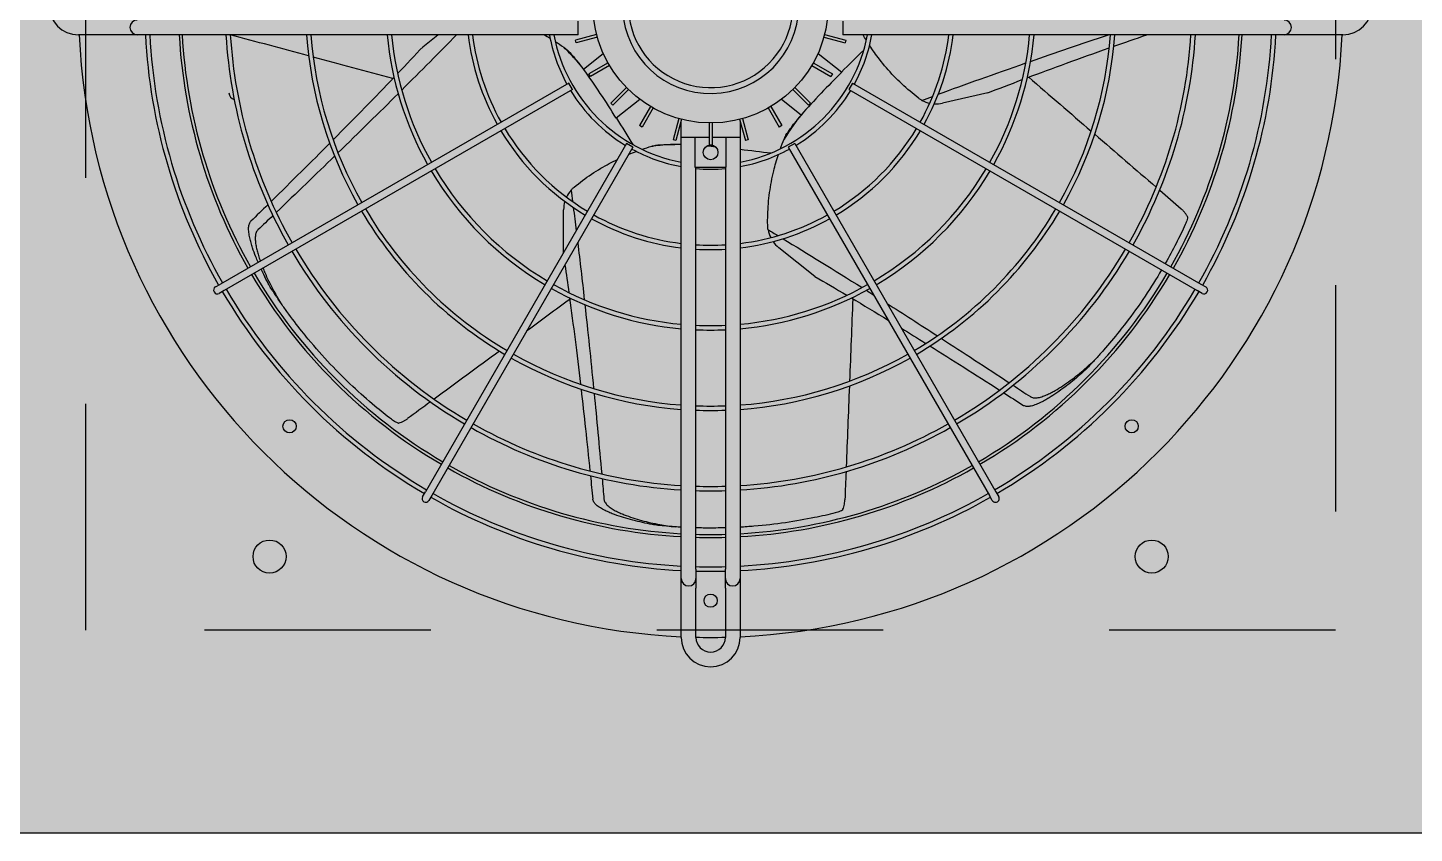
# Model space of a CAD drawing. Header units: metres. Extents: x -11 to 85, y -301 to 135.
# Drawn here: x 64.883 to 65.496, y -28.889 to -28.532 of the extents above; entities that cross this region are included whole.
import ezdxf

# ---------------------------------------------------------------- set-up
doc = ezdxf.new("R2010")
doc.units = ezdxf.units.M
doc.header["$LTSCALE"] = 0.036
doc.linetypes.add('HIDDEN', pattern=[0.375, 0.25, -0.125])
for name, color, linetype in [('elec psiktis', 170, 'Continuous'), ('elec psiktis exartimata', 170, 'Continuous'), ('fan klimatismos hatch', 21, 'Continuous')]:
    doc.layers.add(name, color=color, linetype=linetype)

# ---------------------------------------------------------------- blocks, each defined once
blk = doc.blocks.new('elec psiktis')
at = {"layer": 'fan klimatismos hatch'}
blk.add_hatch(color=256, dxfattribs=at).paths.add_polyline_path([(-0.00644, 2.2384), (-1.18294, 2.2384), (-1.18294, -0.0146), (-0.00644, -0.0146)])
at = {"layer": 'elec psiktis'}
blk.add_line((-4.78444, 2.2384), (-0.00644, 2.2384), dxfattribs=at)
at = {"layer": 'elec psiktis exartimata'}
for p, q in [((-0.61469, 2.07165), (-0.61469, 2.10515)), ((-0.60469, 2.07165), (-0.60469, 2.10515)), ((-0.58469, 2.10515), (-0.58469, 2.07165)), ((-0.57469, 2.10515), (-0.57469, 2.07165)), ((-0.61469, 2.06515), (-0.61469, 2.07165)), ((-0.60469, 2.07165), (-0.60469, 2.06515)), ((-0.58469, 2.06515), (-0.58469, 2.07165)), ((-0.57469, 2.07165), (-0.57469, 2.06515)), ((-0.61469, 2.05865), (-0.61469, 2.06515)), ((-0.61469, 1.76515), (-0.61469, 2.05865)), ((-0.60469, 2.06515), (-0.60469, 2.05865)), ((-0.60469, 1.78515), (-0.60469, 2.05865)), ((-0.58469, 2.05865), (-0.58469, 2.06515)), ((-0.58469, 2.05865), (-0.58469, 1.78515)), ((-0.57469, 2.06515), (-0.57469, 2.05865)), ((-0.57469, 2.05865), (-0.57469, 1.76515)), ((-0.7886, 2.00602), (-0.7906, 2.00949)), ((-0.78627, 2.01199), (-0.78427, 2.00852)), ((-0.4051, 2.00852), (-0.4031, 2.01199)), ((-0.39877, 2.00949), (-0.40077, 2.00602)), ((-0.65185, 1.76917), (-0.7886, 2.00602)), ((-0.64752, 1.77167), (-0.78427, 2.00852)), ((-0.54185, 1.77167), (-0.4051, 2.00852)), ((-0.53752, 1.76917), (-0.40077, 2.00602)), ((-0.92902, 1.87107), (-0.92556, 1.86907)), ((-0.6887, 1.73232), (-0.92556, 1.86907)), ((-0.50067, 1.73232), (-0.26381, 1.86907)), ((-0.26381, 1.86907), (-0.26035, 1.87107)), ((-0.92806, 1.86474), (-0.93152, 1.86674)), ((-0.6912, 1.72799), (-0.92806, 1.86474)), ((-0.66562, 1.85963), (-0.64101, 1.84)), ((-0.49817, 1.72799), (-0.26131, 1.86474)), ((-0.25785, 1.86674), (-0.26131, 1.86474)), ((-0.49469, 1.84336), (-0.49469, 1.81416)), ((-0.58402, 1.78515), (-0.60535, 1.78515)), ((-0.60535, 1.78515), (-0.60535, 1.76515)), ((-0.58402, 1.76515), (-0.58402, 1.78515)), ((-0.65185, 1.76917), (-0.64752, 1.77167)), ((-0.62024, 1.76666), (-0.61831, 1.76718)), ((-0.61635, 1.75216), (-0.62024, 1.76666)), ((-0.61442, 1.75268), (-0.61831, 1.76718)), ((-0.61469, 1.76515), (-0.60535, 1.76515)), ((-0.61469, 1.75366), (-0.61469, 1.76515)), ((-0.60535, 1.76515), (-0.59569, 1.76515)), ((-0.59569, 1.77015), (-0.59369, 1.77015)), ((-0.59569, 1.75515), (-0.59569, 1.77015)), ((-0.59369, 1.75515), (-0.59369, 1.77015)), ((-0.59369, 1.76515), (-0.58402, 1.76515)), ((-0.58402, 1.76515), (-0.57469, 1.76515)), ((-0.57495, 1.75268), (-0.57106, 1.76718)), ((-0.57469, 1.76515), (-0.57469, 1.75366)), ((-0.57436, 1.7697), (-0.57024, 1.7697)), ((-0.57302, 1.75216), (-0.56913, 1.76666)), ((-0.57106, 1.76718), (-0.56913, 1.76666)), ((-0.54185, 1.77167), (-0.53752, 1.76917)), ((-0.64305, 1.75693), (-0.64132, 1.75793)), ((-0.63555, 1.74393), (-0.64305, 1.75693)), ((-0.63382, 1.74493), (-0.64132, 1.75793)), ((-0.55555, 1.74493), (-0.54805, 1.75793)), ((-0.55382, 1.74393), (-0.54632, 1.75693)), ((-0.54805, 1.75793), (-0.54632, 1.75693)), ((-0.65618, 1.74978), (-0.64278, 1.73909)), ((-0.65593, 1.74999), (-0.65337, 1.75322)), ((-0.54659, 1.73909), (-0.53044, 1.75197)), ((-0.78314, 1.73471), (-0.75246, 1.74172)), ((-0.66257, 1.74162), (-0.66115, 1.74304)), ((-0.65196, 1.73101), (-0.66257, 1.74162)), ((-0.65054, 1.73242), (-0.66115, 1.74304)), ((-0.53883, 1.73242), (-0.52822, 1.74304)), ((-0.53741, 1.73101), (-0.5268, 1.74162)), ((-0.52822, 1.74304), (-0.5268, 1.74162)), ((-0.6912, 1.72799), (-0.6887, 1.73232)), ((-0.50067, 1.73232), (-0.49817, 1.72799)), ((-0.66772, 1.70781), (-0.68387, 1.72069)), ((-0.67746, 1.72179), (-0.67646, 1.72352)), ((-0.66446, 1.71428), (-0.67746, 1.72179)), ((-0.66346, 1.71602), (-0.67646, 1.72352)), ((-0.52591, 1.71602), (-0.51291, 1.72352)), ((-0.52491, 1.71428), (-0.51191, 1.72179)), ((-0.50825, 1.7185), (-0.52165, 1.70781)), ((-0.51291, 1.72352), (-0.51191, 1.72179)), ((-0.50809, 1.71821), (-0.50552, 1.71499)), ((-0.68671, 1.69878), (-0.68619, 1.70071)), ((-0.67221, 1.69489), (-0.68671, 1.69878)), ((-0.67169, 1.69682), (-0.68619, 1.70071)), ((-0.51768, 1.69682), (-0.50318, 1.70071)), ((-0.51716, 1.69489), (-0.50266, 1.69878)), ((-0.50318, 1.70071), (-0.50266, 1.69878)), ((-0.39905, 1.70326), (-0.40922, 1.69515)), ((-1.02469, 1.69515), (-0.99119, 1.69515)), ((-0.99119, 1.69515), (-0.98469, 1.69515)), ((-0.98469, 1.69515), (-0.97819, 1.69515)), ((-0.97819, 1.69515), (-0.68469, 1.69515)), ((-0.68469, 1.68582), (-0.68469, 1.69515)), ((-0.50469, 1.69515), (-0.50469, 1.68582)), ((-0.50469, 1.69515), (-0.21119, 1.69515)), ((-0.21119, 1.69515), (-0.20469, 1.69515)), ((-0.20469, 1.69515), (-0.19819, 1.69515)), ((-0.19819, 1.69515), (-0.16469, 1.69515))]:
    blk.add_line(p, q, dxfattribs=at)
at = {"layer": 'elec psiktis exartimata', "linetype": 'HIDDEN'}
for p, q in [((-1.01969, 1.25015), (-1.01969, 2.10015)), ((-1.01969, 2.10015), (-0.16969, 2.10015)), ((-0.16969, 2.10015), (-0.16969, 1.25015))]:
    blk.add_line(p, q, dxfattribs=at)
at = {"layer": 'elec psiktis exartimata'}
for centre, radius in [((-0.59469, 2.08015), 0.0045), ((-0.89469, 2.05015), 0.01125), ((-0.29469, 2.05015), 0.01125), ((-0.88106, 1.96153), 0.0045), ((-0.30831, 1.96153), 0.0045), ((-0.59469, 1.77515), 0.005), ((-0.59469, 1.67515), 0.08)]:
    blk.add_circle(centre, radius, dxfattribs=at)
for centre, radius, start, end in [((-0.59469, 2.10515), 0.02, 0, 180), ((-0.59469, 2.10515), 0.01, 0, 180), ((-0.59469, 1.67515), 0.43, 92.66588, 177.33412), ((-0.59469, 1.67515), 0.43, 88.66742, 91.33258), ((-0.59469, 1.67515), 0.43, 2.66588, 87.33412), ((-0.60969, 2.06515), 0.005, 0, 180), ((-0.57969, 2.06515), 0.005, 0, 180), ((-0.59469, 1.67515), 0.385, 92.97774, 119.62795), ((-0.59469, 1.67515), 0.382, 93.00115, 119.62502), ((-0.59469, 1.67515), 0.385, 88.51163, 91.48837), ((-0.59469, 1.67515), 0.382, 88.49994, 91.50006), ((-0.59469, 1.67515), 0.385, 60.37205, 87.02226), ((-0.59469, 1.67515), 0.382, 60.37498, 86.99885), ((-0.59469, 1.67515), 0.362, 88.41704, 91.58296), ((-0.59469, 1.67515), 0.362, 93.16713, 119.60431), ((-0.59469, 1.67515), 0.36, 93.18474, 119.60211), ((-0.59469, 1.67515), 0.36, 88.40825, 91.59175), ((-0.59469, 1.67515), 0.362, 60.39569, 86.83287), ((-0.59469, 1.67515), 0.36, 60.39789, 86.81526), ((-0.78844, 2.01074), 0.0025, 30, 210), ((-0.40094, 2.01074), 0.0025, 330, 150), ((-0.59469, 1.67515), 0.385, 120.37205, 149.62795), ((-0.59469, 1.67515), 0.382, 120.37498, 149.62502), ((-0.59469, 1.67515), 0.3303, 93.47144, 119.56633), ((-0.59469, 1.67515), 0.3273, 93.5033, 119.56236), ((-0.59469, 1.67515), 0.3303, 88.26508, 91.73492), ((-0.59469, 1.67515), 0.3273, 88.24917, 91.75083), ((-0.59469, 1.67515), 0.3303, 60.43367, 86.52856), ((-0.59469, 1.67515), 0.3273, 60.43764, 86.4967), ((-0.59469, 1.67515), 0.382, 30.37498, 59.62502), ((-0.59469, 1.67515), 0.385, 30.37205, 59.62795), ((-0.59469, 1.67515), 0.362, 120.39569, 149.60431), ((-0.59469, 1.67515), 0.36, 120.39789, 149.60211), ((-0.59469, 1.67515), 0.36, 30.39789, 59.60211), ((-0.59469, 1.67515), 0.362, 30.39569, 59.60431), ((-0.59469, 1.67515), 0.3303, 120.43367, 149.56633), ((-0.59469, 1.67515), 0.3273, 120.43764, 149.56236), ((-0.59469, 1.67515), 0.3273, 30.43764, 59.56236), ((-0.59469, 1.67515), 0.3303, 30.43367, 59.56633), ((-0.59469, 1.67515), 0.2756, 94.16155, 119.48026), ((-0.59469, 1.67515), 0.2726, 94.20743, 119.47454), ((-0.59469, 1.67515), 0.2756, 87.9206, 92.0794), ((-0.59469, 1.67515), 0.2726, 87.8977, 92.1023), ((-0.59469, 1.67515), 0.2756, 60.51974, 85.83845), ((-0.59469, 1.67515), 0.2726, 60.52546, 85.79257), ((-0.59469, 1.67515), 0.2756, 120.51974, 149.48026), ((-0.59469, 1.67515), 0.2726, 120.52546, 149.47454), ((-0.59469, 1.67515), 0.2726, 30.52546, 59.47454), ((-0.59469, 1.67515), 0.2756, 30.51974, 59.48026), ((-0.59469, 1.67515), 0.2209, 87.40537, 92.59463), ((-0.59469, 1.67515), 0.2209, 95.1946, 119.35155), ((-0.59469, 1.67515), 0.2179, 95.26632, 119.34262), ((-0.59469, 1.67515), 0.2179, 87.36962, 92.63038), ((-0.59469, 1.67515), 0.2209, 60.64845, 84.8054), ((-0.59469, 1.67515), 0.2179, 60.65738, 84.73368), ((-0.93027, 1.8689), 0.0025, 60, 240), ((-0.2591, 1.8689), 0.0025, 300, 120), ((-0.59469, 1.67515), 0.385, 150.37205, 177.02226), ((-0.59469, 1.67515), 0.382, 150.37498, 176.99885), ((-0.59469, 1.67515), 0.2209, 120.64845, 149.35155), ((-0.59469, 1.67515), 0.2179, 120.65738, 149.34262), ((-0.59469, 1.67515), 0.2179, 30.65738, 59.34262), ((-0.59469, 1.67515), 0.2209, 30.64845, 59.35155), ((-0.59469, 1.67515), 0.382, 3.00115, 29.62502), ((-0.59469, 1.67515), 0.385, 2.97774, 29.62795), ((-0.59469, 1.67515), 0.362, 150.39569, 176.83287), ((-0.59469, 1.67515), 0.36, 150.39789, 176.81526), ((-0.59469, 1.67515), 0.36, 3.18474, 29.60211), ((-0.59469, 1.67515), 0.362, 3.16713, 29.60431), ((-0.59469, 1.67515), 0.1662, 96.91155, 119.13812), ((-0.65348, 1.82437), 0.02, 35.03251, 51.42857), ((-0.59469, 1.67515), 0.1662, 86.55052, 93.44948), ((-0.59469, 1.67515), 0.1662, 60.86188, 83.08845), ((-0.59469, 1.67515), 0.3303, 150.43367, 176.52856), ((-0.59469, 1.67515), 0.3273, 150.43764, 176.4967), ((-0.59469, 1.67515), 0.1632, 97.03924, 119.12227), ((-0.65348, 1.82437), 0.02, 9.86824, 26.08631), ((-0.59469, 1.67515), 0.1632, 86.48703, 93.51297), ((-0.59469, 1.67515), 0.1632, 60.87773, 82.96076), ((-0.59469, 1.67515), 0.3273, 3.5033, 29.56236), ((-0.59469, 1.67515), 0.3303, 3.47144, 29.56633), ((-0.59469, 1.67515), 0.2756, 150.51974, 175.83845), ((-0.59469, 1.67515), 0.1662, 120.86188, 149.13812), ((-0.59469, 1.67515), 0.1632, 120.87773, 149.12227), ((-0.59469, 1.67515), 0.1632, 30.87773, 59.12227), ((-0.59469, 1.67515), 0.1662, 30.86188, 59.13812), ((-0.51469, 1.81416), 0.02, 343.60394, 360), ((-0.59469, 1.67515), 0.2756, 4.16155, 29.48026), ((-0.59469, 1.67515), 0.2726, 150.52546, 175.79257), ((-0.51469, 1.81416), 0.02, 318.43967, 334.65773), ((-0.59469, 1.67515), 0.2726, 4.20743, 29.47454), ((-0.59469, 1.67515), 0.2209, 150.64845, 174.8054), ((-0.59469, 1.67515), 0.1115, 100.33319, 118.71523), ((-0.59469, 1.67515), 0.1115, 84.85445, 95.14555), ((-0.59469, 1.67515), 0.1115, 61.28477, 79.66681), ((-0.59469, 1.67515), 0.2209, 5.1946, 29.35155), ((-0.59469, 1.67515), 0.2179, 150.65738, 174.73368), ((-0.59469, 1.67515), 0.1085, 100.62218, 169.37782), ((-0.59469, 1.67515), 0.1085, 10.62218, 79.37782), ((-0.59469, 1.67515), 0.2179, 5.26632, 29.34262), ((-0.59469, 1.67515), 0.1115, 121.28477, 148.71523), ((-0.54692, 2.31578), 0.54672, 264.63392, 265.26768), ((-0.59469, 1.67515), 0.1115, 31.28477, 58.71523), ((-0.59469, 1.67515), 0.1662, 150.86188, 173.08845), ((-0.59469, 1.67515), 0.1632, 150.87773, 172.96076), ((-0.59469, 1.67515), 0.1632, 7.03924, 29.12227), ((-0.59469, 1.67515), 0.1662, 6.91155, 29.13812), ((-1.06576, 2.11192), 0.54672, 314.30843, 318.51743), ((-0.06404, 2.03723), 0.54672, 211.45128, 215.66029), ((-0.74801, 1.72222), 0.02, 86.46108, 102.85714), ((-0.74801, 1.72222), 0.02, 61.29681, 77.51488), ((-0.27169, 1.73465), 0.0046, 0, 76.87914), ((-0.59469, 1.67515), 0.1115, 151.28477, 169.66681), ((-0.59469, 1.67515), 0.06, 3.18969, 266.81031), ((-0.59469, 1.67515), 0.056, 359.41531, 270.58469), ((-0.59469, 1.67515), 0.1115, 10.33319, 28.71523), ((-1.02469, 1.67515), 0.02, 90, 270), ((-0.98469, 1.69015), 0.005, 90, 270), ((-0.20469, 1.69015), 0.005, 270, 90), ((-0.16469, 1.67515), 0.02, 270, 90)]:
    blk.add_arc(centre, radius, start, end, dxfattribs=at)
at = {"layer": 'elec psiktis exartimata', "extrusion": (0, 0, -1)}
for centre, major_axis, ratio, start_param, end_param in [((-0.45451, -3.56119), (0, 7.9569), 0.040757, -0.79826, -0.794884), ((-0.45451, 18.8438), (0, 17.211), 0.018843, 3.347706, 3.351652), ((-0.45451, 18.8438), (0, 17.13139), 0.018843, 3.323531, 3.328609), ((-0.45451, 18.8438), (0, 17.211), 0.018843, 3.330536, 3.346812), ((-0.45451, 18.8438), (0, 17.13139), 0.018843, 3.303429, 3.322502), ((-0.45451, -3.56119), (0, 7.9569), 0.040757, -0.808434, -0.798814), ((-4.60122, -1.69925), (6.22096, 4.96105), 0.040757, -0.79826, -0.794884), ((-13.93028, 12.48923), (-13.39386, 10.68125), 0.018843, 3.323531, 3.328609), ((-4.60122, -1.69925), (6.22096, 4.96105), 0.040757, -0.808434, -0.798814), ((-13.93028, 12.48923), (-13.4561, 10.73088), 0.018843, 3.347706, 3.351652), ((-13.93028, 12.48923), (-13.39386, 10.68125), 0.018843, 3.303429, 3.322502), ((-0.45451, 18.8438), (0, 17.211), 0.018843, 3.310873, 3.329534), ((-13.93028, 12.48923), (-13.4561, 10.73088), 0.018843, 3.330536, 3.346812), ((-0.45451, -3.56119), (0, 7.9569), 0.040757, -0.818699, -0.808998), ((-0.45451, 18.8438), (0, 17.13139), 0.018843, 3.279106, 3.30223), ((-13.93028, 12.48923), (-13.39386, 10.68125), 0.018843, 3.294965, 3.30223), ((-13.93028, 12.48923), (-13.4561, 10.73088), 0.018843, 3.316492, 3.329534), ((-4.60122, -1.69925), (6.22096, 4.96105), 0.040757, -0.818699, -0.812439), ((-13.93028, 12.48923), (-13.39386, 10.68125), 0.018843, 3.279106, 3.290935), ((-13.93028, 12.48923), (-13.4561, 10.73088), 0.018843, 3.310873, 3.31287), ((-13.93028, 12.48923), (-13.39386, 10.68125), 0.018843, 3.266381, 3.277575), ((-0.45451, 18.8438), (0, 17.211), 0.018843, 3.295685, 3.30969), ((-0.45451, 18.8438), (0, 17.13139), 0.018843, 3.269232, 3.277575), ((-13.93028, 12.48923), (-13.4561, 10.73088), 0.018843, 3.286266, 3.30969), ((-13.93028, 12.48923), (-13.4561, 10.73088), 0.018843, 3.281463, 3.284642), ((-0.45451, 18.8438), (0, 17.211), 0.018843, 3.286266, 3.29253), ((12.91571, 12.27004), (13.4561, 10.73088), 0.018843, 3.347706, 3.351652), ((12.91571, 12.27004), (13.39386, 10.68125), 0.018843, 3.323531, 3.328609), ((3.58665, -1.48006), (-6.22096, 4.96105), 0.040757, -0.79826, -0.794884), ((12.91571, 12.27004), (13.4561, 10.73088), 0.018843, 3.330536, 3.346812), ((-0.45451, 18.8438), (0, 17.211), 0.018843, 3.281463, 3.284642), ((12.91571, 12.27004), (13.39386, 10.68125), 0.018843, 3.303429, 3.322502), ((3.58665, -1.48006), (-6.22096, 4.96105), 0.040757, -0.808434, -0.798814), ((-0.45451, 1.82735), (0.3243, 0), 0.192511, 2.087387, 2.163873), ((12.91571, 12.27004), (13.4561, 10.73088), 0.018843, 3.310873, 3.329534), ((-0.3883, 1.66045), (-0.2022, 0.25355), 0.192511, -1.054205, -0.97772), ((12.91571, 12.27004), (13.39386, 10.68125), 0.018843, 3.279106, 3.30223), ((3.58665, -1.48006), (-6.22096, 4.96105), 0.040757, -0.818699, -0.808998), ((-17.36407, -2.00857), (16.77948, 3.82981), 0.018843, 0.144674, 0.168097), ((-17.36407, -2.00857), (16.77948, 3.82981), 0.018843, 0.13987, 0.143049), ((-17.36407, -2.00857), (16.70187, 3.81209), 0.018843, 0.124789, 0.135982), ((12.91571, 12.27004), (13.4561, 10.73088), 0.018843, 3.2903, 3.30969), ((-17.36407, -2.00857), (16.70187, 3.81209), 0.018843, 0.137514, 0.160637), ((-0.62628, 1.87964), (0.2022, 0.25355), 0.192511, 2.087387, 2.163873), ((12.91571, 12.27004), (13.39386, 10.68125), 0.018843, 3.266381, 3.277575), ((-5.73093, 2.70369), (-7.75741, 1.77058), 0.040757, 2.322894, 2.332595), ((-17.36407, -2.00857), (16.77948, 3.82981), 0.018843, 0.169281, 0.187526), ((-5.73093, 2.70369), (-7.75741, 1.77058), 0.040757, 2.333158, 2.342778), ((-17.36407, -2.00857), (16.70187, 3.81209), 0.018843, 0.161837, 0.170185)]:
    blk.add_ellipse(centre, major_axis=major_axis, ratio=ratio, start_param=start_param, end_param=end_param, dxfattribs=at)
at = {"layer": 'elec psiktis exartimata'}
for points, knots in [([(-0.67945, 2.0205), (-0.67496, 2.0216), (-0.67028, 2.02266), (-0.6591, 2.02493), (-0.65247, 2.0261), (-0.63869, 2.02809), (-0.63154, 2.02892), (-0.62105, 2.02979), (-0.61788, 2.03001), (-0.61469, 2.03019)], [5.628237, 5.628237, 5.628237, 5.628237, 24.441601, 24.441601, 48.883202, 48.883202, 73.324803, 73.324803, 83.704009, 83.704009, 83.704009, 83.704009]), ([(-0.60469, 2.03061), (-0.60363, 2.03064), (-0.60257, 2.03067), (-0.59925, 2.03073), (-0.59697, 2.03075), (-0.59469, 2.03075)], [94.411027, 94.411027, 94.411027, 94.411027, 97.766405, 97.766405, 104.926774, 104.926774, 104.926774, 104.926774]), ([(-0.57045, 2.02993), (-0.56789, 2.02975), (-0.56531, 2.02955), (-0.56138, 2.02919), (-0.56004, 2.02906), (-0.55869, 2.02893)], [23.843624, 23.843624, 23.843624, 23.843624, 31.17572, 31.17572, 34.967352, 34.967352, 34.967352, 34.967352]), ([(-0.52213, 2.01113), (-0.52216, 2.01142), (-0.52221, 2.0117), (-0.52241, 2.01238), (-0.52258, 2.01278), (-0.523, 2.01353), (-0.52325, 2.01389), (-0.52379, 2.01456), (-0.52408, 2.01487), (-0.52475, 2.01552), (-0.52516, 2.01588), (-0.52601, 2.01655), (-0.52646, 2.01688), (-0.52785, 2.01781), (-0.52884, 2.01839), (-0.53086, 2.01947), (-0.53189, 2.01997), (-0.53394, 2.02089), (-0.53495, 2.02131), (-0.53778, 2.02244), (-0.5397, 2.02312), (-0.54363, 2.0244), (-0.54563, 2.025), (-0.5497, 2.0261), (-0.55176, 2.02662), (-0.55591, 2.02756), (-0.558, 2.02799), (-0.56356, 2.02902), (-0.56704, 2.02954), (-0.57045, 2.02993)], [116.818504, 116.818504, 116.818504, 116.818504, 117.674315, 117.674315, 118.90653, 118.90653, 120.138745, 120.138745, 121.370961, 121.370961, 122.9854, 122.9854, 124.599839, 124.599839, 127.828717, 127.828717, 131.057596, 131.057596, 134.286474, 134.286474, 140.459649, 140.459649, 146.632824, 146.632824, 152.805999, 152.805999, 158.979173, 158.979173, 169.240552, 169.240552, 169.240552, 169.240552]), ([(-0.55869, 2.02893), (-0.55746, 2.02873), (-0.55622, 2.02853), (-0.55277, 2.02791), (-0.55056, 2.02747), (-0.54618, 2.02651), (-0.544, 2.02599), (-0.5397, 2.02487), (-0.53758, 2.02427), (-0.53342, 2.02299), (-0.53138, 2.02231), (-0.52836, 2.02119), (-0.52727, 2.02077), (-0.52506, 2.01984), (-0.52394, 2.01934), (-0.52175, 2.01827), (-0.52068, 2.01769), (-0.51917, 2.01675), (-0.51868, 2.01642), (-0.51774, 2.01574), (-0.51729, 2.01538), (-0.51627, 2.01446), (-0.51567, 2.01381), (-0.515, 2.01273), (-0.51482, 2.01235), (-0.51461, 2.01169), (-0.51455, 2.01141), (-0.51453, 2.01113)], [72.856457, 72.856457, 72.856457, 72.856457, 76.498272, 76.498272, 82.972306, 82.972306, 89.446341, 89.446341, 95.920375, 95.920375, 102.39441, 102.39441, 105.823764, 105.823764, 109.253118, 109.253118, 112.682473, 112.682473, 114.39715, 114.39715, 116.111827, 116.111827, 118.548976, 118.548976, 119.767551, 119.767551, 120.608571, 120.608571, 120.608571, 120.608571]), ([(-0.68445, 2.01854), (-0.68452, 2.01836), (-0.68459, 2.01819), (-0.68488, 2.01744), (-0.68507, 2.01686), (-0.68541, 2.01567), (-0.68555, 2.01507), (-0.68578, 2.01384), (-0.68586, 2.01323), (-0.68595, 2.01226), (-0.68597, 2.01191), (-0.68599, 2.01157)], [148.21489, 148.21489, 148.21489, 148.21489, 148.790276, 148.790276, 150.632855, 150.632855, 152.475435, 152.475435, 154.318014, 154.318014, 155.348889, 155.348889, 155.348889, 155.348889]), ([(-0.68445, 2.01854), (-0.6839, 2.01884), (-0.68334, 2.01912), (-0.68169, 2.01985), (-0.68057, 2.02023), (-0.67945, 2.0205)], [23.505025, 23.505025, 23.505025, 23.505025, 25.859516, 25.859516, 30.318685, 30.318685, 30.318685, 30.318685]), ([(-0.38218, 1.95943), (-0.38236, 1.95938), (-0.38255, 1.95932), (-0.3833, 1.95908), (-0.38388, 1.95887), (-0.38502, 1.95839), (-0.38558, 1.95813), (-0.38668, 1.95754), (-0.38722, 1.95722), (-0.38803, 1.95669), (-0.38831, 1.95649), (-0.38859, 1.95629)], [148.21489, 148.21489, 148.21489, 148.21489, 148.790276, 148.790276, 150.632855, 150.632855, 152.475435, 152.475435, 154.318014, 154.318014, 155.348889, 155.348889, 155.348889, 155.348889]), ([(-0.38218, 1.95943), (-0.3816, 1.95919), (-0.38103, 1.95892), (-0.37943, 1.95809), (-0.37845, 1.95745), (-0.37753, 1.95675)], [23.505025, 23.505025, 23.505025, 23.505025, 25.859516, 25.859516, 30.318685, 30.318685, 30.318685, 30.318685]), ([(-0.37753, 1.95675), (-0.37387, 1.95393), (-0.37013, 1.95092), (-0.36138, 1.94359), (-0.35634, 1.93914), (-0.34619, 1.92961), (-0.34108, 1.92453), (-0.33094, 1.91378), (-0.32591, 1.90811), (-0.31953, 1.90042), (-0.31809, 1.89866), (-0.31667, 1.89687)], [5.628237, 5.628237, 5.628237, 5.628237, 24.441601, 24.441601, 48.883202, 48.883202, 73.324803, 73.324803, 97.766405, 97.766405, 104.926774, 104.926774, 104.926774, 104.926774]), ([(-0.84884, 1.92387), (-0.84791, 1.92471), (-0.84698, 1.92555), (-0.84435, 1.92786), (-0.84263, 1.92931), (-0.83915, 1.93214), (-0.83738, 1.93352), (-0.83382, 1.93619), (-0.83203, 1.93748), (-0.82844, 1.93993), (-0.82664, 1.9411), (-0.82388, 1.94276), (-0.82286, 1.94335), (-0.82076, 1.9445), (-0.81968, 1.94506), (-0.81747, 1.9461), (-0.81635, 1.94658), (-0.81467, 1.94718), (-0.81411, 1.94736), (-0.81299, 1.94766), (-0.81243, 1.94779), (-0.81108, 1.94801), (-0.8102, 1.94808), (-0.80893, 1.94793), (-0.80852, 1.94783), (-0.80787, 1.94758), (-0.80762, 1.94746), (-0.80738, 1.9473)], [72.856457, 72.856457, 72.856457, 72.856457, 76.498272, 76.498272, 82.972306, 82.972306, 89.446341, 89.446341, 95.920375, 95.920375, 102.39441, 102.39441, 105.823764, 105.823764, 109.253118, 109.253118, 112.682473, 112.682473, 114.39715, 114.39715, 116.111827, 116.111827, 118.548976, 118.548976, 119.767551, 119.767551, 120.608571, 120.608571, 120.608571, 120.608571]), ([(-0.81212, 1.94136), (-0.81236, 1.94152), (-0.81262, 1.94165), (-0.81328, 1.94192), (-0.81369, 1.94204), (-0.81454, 1.94217), (-0.81498, 1.9422), (-0.81584, 1.9422), (-0.81626, 1.94216), (-0.81719, 1.94205), (-0.81772, 1.94195), (-0.81879, 1.9417), (-0.81932, 1.94155), (-0.82092, 1.94105), (-0.82198, 1.94064), (-0.82408, 1.93973), (-0.82512, 1.93924), (-0.82712, 1.93821), (-0.82808, 1.93768), (-0.83073, 1.93617), (-0.83246, 1.93509), (-0.8359, 1.93282), (-0.83762, 1.93163), (-0.84102, 1.92914), (-0.84271, 1.92785), (-0.84603, 1.92519), (-0.84767, 1.92383), (-0.85194, 1.92012), (-0.85452, 1.91773), (-0.85695, 1.9153)], [116.818504, 116.818504, 116.818504, 116.818504, 117.674315, 117.674315, 118.90653, 118.90653, 120.138745, 120.138745, 121.370961, 121.370961, 122.9854, 122.9854, 124.599839, 124.599839, 127.828717, 127.828717, 131.057596, 131.057596, 134.286474, 134.286474, 140.459649, 140.459649, 146.632824, 146.632824, 152.805999, 152.805999, 158.979173, 158.979173, 169.240552, 169.240552, 169.240552, 169.240552]), ([(-0.85695, 1.9153), (-0.85521, 1.91719), (-0.85344, 1.91908), (-0.85072, 1.92193), (-0.84978, 1.9229), (-0.84884, 1.92387)], [23.843624, 23.843624, 23.843624, 23.843624, 31.17572, 31.17572, 34.967352, 34.967352, 34.967352, 34.967352]), ([(-0.8727, 1.89687), (-0.86926, 1.90118), (-0.86567, 1.90547), (-0.86031, 1.91159), (-0.85864, 1.91345), (-0.85695, 1.9153)], [104.926774, 104.926774, 104.926774, 104.926774, 122.208006, 122.208006, 129.840338, 129.840338, 129.840338, 129.840338]), ([(-0.90139, 1.85511), (-0.89792, 1.86102), (-0.89417, 1.86702), (-0.88602, 1.87919), (-0.88161, 1.88536), (-0.87553, 1.89328), (-0.87413, 1.89508), (-0.8727, 1.89687)], [49.321024, 49.321024, 49.321024, 49.321024, 73.324803, 73.324803, 97.766405, 97.766405, 104.926774, 104.926774, 104.926774, 104.926774]), ([(-0.31667, 1.89687), (-0.31322, 1.89255), (-0.30984, 1.8881), (-0.30507, 1.88151), (-0.30363, 1.87947), (-0.3022, 1.8774)], [104.926774, 104.926774, 104.926774, 104.926774, 122.208006, 122.208006, 129.840338, 129.840338, 129.840338, 129.840338]), ([(-0.29017, 1.85385), (-0.29057, 1.85486), (-0.29099, 1.85586), (-0.29225, 1.8588), (-0.29314, 1.86073), (-0.29499, 1.86456), (-0.29595, 1.86646), (-0.29862, 1.87145), (-0.30038, 1.87449), (-0.3022, 1.8774)], [143.437266, 143.437266, 143.437266, 143.437266, 146.632824, 146.632824, 152.805999, 152.805999, 158.979173, 158.979173, 169.240552, 169.240552, 169.240552, 169.240552]), ([(-0.3022, 1.8774), (-0.30074, 1.87529), (-0.29929, 1.87315), (-0.29712, 1.86985), (-0.29638, 1.86872), (-0.29565, 1.86759)], [23.843624, 23.843624, 23.843624, 23.843624, 31.17572, 31.17572, 34.967352, 34.967352, 34.967352, 34.967352]), ([(-0.29565, 1.86759), (-0.29503, 1.8665), (-0.29442, 1.8654), (-0.29276, 1.86232), (-0.29172, 1.86032), (-0.29012, 1.85707), (-0.28952, 1.85582), (-0.28894, 1.85456)], [72.856457, 72.856457, 72.856457, 72.856457, 76.498272, 76.498272, 82.972306, 82.972306, 86.976106, 86.976106, 86.976106, 86.976106]), ([(-0.91754, 1.8242), (-0.9156, 1.8284), (-0.91351, 1.83272), (-0.90897, 1.8416), (-0.90652, 1.84616), (-0.90389, 1.85078)], [5.628237, 5.628237, 5.628237, 5.628237, 24.441601, 24.441601, 43.427126, 43.427126, 43.427126, 43.427126]), ([(-0.28677, 1.82791), (-0.28656, 1.8281), (-0.28637, 1.82832), (-0.28596, 1.8289), (-0.28576, 1.82928), (-0.28544, 1.83008), (-0.28531, 1.8305), (-0.28513, 1.83134), (-0.28506, 1.83176), (-0.28497, 1.83269), (-0.28495, 1.83323), (-0.28495, 1.83432), (-0.28498, 1.83488), (-0.28511, 1.83655), (-0.28528, 1.83768), (-0.28569, 1.83993), (-0.28595, 1.84105), (-0.2865, 1.84322), (-0.2868, 1.84428), (-0.2875, 1.84655), (-0.28792, 1.84783), (-0.28837, 1.84912)], [116.818504, 116.818504, 116.818504, 116.818504, 117.674315, 117.674315, 118.90653, 118.90653, 120.138745, 120.138745, 121.370961, 121.370961, 122.9854, 122.9854, 124.599839, 124.599839, 127.828717, 127.828717, 131.057596, 131.057596, 134.286474, 134.286474, 138.394553, 138.394553, 138.394553, 138.394553]), ([(-0.28689, 1.84997), (-0.28635, 1.8487), (-0.28583, 1.84742), (-0.28453, 1.84413), (-0.2838, 1.84211), (-0.28279, 1.83905), (-0.28244, 1.83793), (-0.28178, 1.83563), (-0.28148, 1.83444), (-0.28096, 1.83206), (-0.28074, 1.83086), (-0.28053, 1.82909), (-0.28048, 1.8285), (-0.28043, 1.82734), (-0.28043, 1.82677), (-0.28052, 1.8254), (-0.28065, 1.82453), (-0.28108, 1.82333), (-0.28126, 1.82295), (-0.28165, 1.82237), (-0.28183, 1.82216), (-0.28203, 1.82196)], [91.858893, 91.858893, 91.858893, 91.858893, 95.920375, 95.920375, 102.39441, 102.39441, 105.823764, 105.823764, 109.253118, 109.253118, 112.682473, 112.682473, 114.39715, 114.39715, 116.111827, 116.111827, 118.548976, 118.548976, 119.767551, 119.767551, 120.608571, 120.608571, 120.608571, 120.608571]), ([(-0.91912, 1.81907), (-0.91901, 1.81969), (-0.91888, 1.8203), (-0.91842, 1.82205), (-0.91803, 1.82315), (-0.91754, 1.8242)], [23.505025, 23.505025, 23.505025, 23.505025, 25.859516, 25.859516, 30.318685, 30.318685, 30.318685, 30.318685]), ([(-0.63349, 1.82471), (-0.63345, 1.82236), (-0.63346, 1.81999), (-0.6337, 1.81261), (-0.63412, 1.80757), (-0.63548, 1.79758), (-0.63642, 1.79263), (-0.63851, 1.78402), (-0.63957, 1.78032), (-0.64077, 1.77668)], [22.344079, 22.344079, 22.344079, 22.344079, 29.207025, 29.207025, 43.810537, 43.810537, 58.414049, 58.414049, 69.687336, 69.687336, 69.687336, 69.687336]), ([(-0.63378, 1.8278), (-0.63371, 1.82741), (-0.63366, 1.82703), (-0.63354, 1.82602), (-0.6335, 1.82537), (-0.63349, 1.82471)], [74.725099, 74.725099, 74.725099, 74.725099, 75.874264, 75.874264, 77.80458, 77.80458, 77.80458, 77.80458]), ([(-0.91912, 1.81907), (-0.91903, 1.81891), (-0.91893, 1.81874), (-0.91853, 1.81805), (-0.9182, 1.81754), (-0.91748, 1.81654), (-0.91709, 1.81605), (-0.91628, 1.81511), (-0.91585, 1.81465), (-0.91515, 1.81398), (-0.91489, 1.81375), (-0.91463, 1.81352)], [148.21489, 148.21489, 148.21489, 148.21489, 148.790276, 148.790276, 150.632855, 150.632855, 152.475435, 152.475435, 154.318014, 154.318014, 155.348889, 155.348889, 155.348889, 155.348889]), ([(-0.50195, 1.79874), (-0.50377, 1.79724), (-0.50562, 1.79578), (-0.51154, 1.79135), (-0.51574, 1.78854), (-0.52374, 1.78377), (-0.5275, 1.78175), (-0.53132, 1.7799)], [22.344079, 22.344079, 22.344079, 22.344079, 29.207025, 29.207025, 43.810537, 43.810537, 56.185138, 56.185138, 56.185138, 56.185138]), ([(-0.49972, 1.80089), (-0.49998, 1.8006), (-0.50024, 1.80032), (-0.50096, 1.79959), (-0.50144, 1.79915), (-0.50195, 1.79874)], [74.725099, 74.725099, 74.725099, 74.725099, 75.874264, 75.874264, 77.80458, 77.80458, 77.80458, 77.80458]), ([(-0.65614, 1.74974), (-0.65607, 1.74983), (-0.656, 1.74991), (-0.65454, 1.75174), (-0.65315, 1.75358), (-0.65041, 1.75739), (-0.64905, 1.75937), (-0.64669, 1.76298), (-0.64566, 1.76459), (-0.64466, 1.76623)], [51.900767, 51.900767, 51.900767, 51.900767, 52.250056, 52.250056, 59.476064, 59.476064, 66.702072, 66.702072, 72.30074, 72.30074, 72.30074, 72.30074]), ([(-0.6458, 1.76357), (-0.64582, 1.76354), (-0.64583, 1.76352), (-0.64782, 1.76057), (-0.64985, 1.75775), (-0.6524, 1.75443), (-0.65288, 1.75382), (-0.65337, 1.75322)], [63.116183, 63.116183, 63.116183, 63.116183, 63.200181, 63.200181, 73.733544, 73.733544, 76.156299, 76.156299, 76.156299, 76.156299]), ([(-0.64466, 1.76623), (-0.64483, 1.76582), (-0.645, 1.76542), (-0.64539, 1.76451), (-0.6456, 1.76401), (-0.6458, 1.76357)], [60.821368, 60.821368, 60.821368, 60.821368, 62.414931, 62.414931, 64.507113, 64.507113, 64.507113, 64.507113]), ([(-0.57469, 1.7697), (-0.57458, 1.7697), (-0.57447, 1.7697), (-0.57212, 1.7697), (-0.56982, 1.76976), (-0.56513, 1.76999), (-0.56274, 1.77017), (-0.55844, 1.77057), (-0.55654, 1.77078), (-0.55463, 1.77101)], [51.900767, 51.900767, 51.900767, 51.900767, 52.250056, 52.250056, 59.476064, 59.476064, 66.702072, 66.702072, 72.30074, 72.30074, 72.30074, 72.30074]), ([(-0.55743, 1.77024), (-0.55746, 1.77024), (-0.55749, 1.77024), (-0.56104, 1.76996), (-0.56451, 1.76978), (-0.56869, 1.76971), (-0.56947, 1.7697), (-0.57024, 1.7697)], [63.116183, 63.116183, 63.116183, 63.116183, 63.200181, 63.200181, 73.733544, 73.733544, 76.156299, 76.156299, 76.156299, 76.156299]), ([(-0.55463, 1.77101), (-0.55506, 1.77089), (-0.55548, 1.77077), (-0.55644, 1.77051), (-0.55696, 1.77037), (-0.55743, 1.77024)], [60.821368, 60.821368, 60.821368, 60.821368, 62.414931, 62.414931, 64.507113, 64.507113, 64.507113, 64.507113]), ([(-0.7384, 1.73976), (-0.73806, 1.73957), (-0.73773, 1.73938), (-0.73686, 1.73884), (-0.73633, 1.73846), (-0.7358, 1.73806)], [74.725099, 74.725099, 74.725099, 74.725099, 75.874264, 75.874264, 77.80458, 77.80458, 77.80458, 77.80458]), ([(-0.7358, 1.73806), (-0.73394, 1.73663), (-0.7321, 1.73514), (-0.72647, 1.73035), (-0.7228, 1.72688), (-0.71584, 1.71959), (-0.71255, 1.71577), (-0.70713, 1.70876), (-0.70489, 1.70563), (-0.7028, 1.70243)], [22.344079, 22.344079, 22.344079, 22.344079, 29.207025, 29.207025, 43.810537, 43.810537, 58.414049, 58.414049, 69.687336, 69.687336, 69.687336, 69.687336]), ([(-0.50829, 1.71847), (-0.50823, 1.71838), (-0.50816, 1.7183), (-0.5067, 1.71646), (-0.50522, 1.7147), (-0.50211, 1.71118), (-0.50048, 1.70942), (-0.49749, 1.70631), (-0.49614, 1.70495), (-0.49477, 1.70361)], [51.900767, 51.900767, 51.900767, 51.900767, 52.250056, 52.250056, 59.476064, 59.476064, 66.702072, 66.702072, 72.30074, 72.30074, 72.30074, 72.30074]), ([(-0.49711, 1.70531), (-0.49713, 1.70533), (-0.49715, 1.70535), (-0.49959, 1.70795), (-0.50189, 1.71056), (-0.50455, 1.71378), (-0.50504, 1.71439), (-0.50552, 1.71499)], [63.116183, 63.116183, 63.116183, 63.116183, 63.200181, 63.200181, 73.733544, 73.733544, 76.156299, 76.156299, 76.156299, 76.156299]), ([(-0.49477, 1.70361), (-0.49513, 1.70386), (-0.49549, 1.70412), (-0.49629, 1.7047), (-0.49672, 1.70502), (-0.49711, 1.70531)], [60.821368, 60.821368, 60.821368, 60.821368, 62.414931, 62.414931, 64.507113, 64.507113, 64.507113, 64.507113])]:
    blk.add_open_spline(points, degree=3, knots=knots, dxfattribs=at)
for points in [[(-0.59469, 2.03075), (-0.59137, 2.03075), (-0.58804, 2.03071), (-0.58469, 2.03061)], [(-0.57469, 2.03019), (-0.57328, 2.03011), (-0.57186, 2.03002), (-0.57045, 2.02993)], [(-0.54798, 1.77309), (-0.55019, 1.77234), (-0.55241, 1.77165), (-0.55463, 1.77101)], [(-0.53911, 1.77642), (-0.54074, 1.77574), (-0.54239, 1.7751), (-0.54404, 1.77449)], [(-0.64213, 1.77273), (-0.64293, 1.77053), (-0.64377, 1.76837), (-0.64466, 1.76623)], [(-0.70056, 1.69889), (-0.69979, 1.69765), (-0.69905, 1.69641), (-0.69833, 1.69515)], [(-0.489, 1.6997), (-0.49096, 1.70096), (-0.49289, 1.70227), (-0.49477, 1.70361)], [(-0.48143, 1.69515), (-0.48278, 1.69591), (-0.48412, 1.69669), (-0.48544, 1.69749)]]:
    blk.add_open_spline(points, degree=3, dxfattribs=at)

msp = doc.modelspace()

# ---------------------------------------------------------------- block references
at = {"layer": 'elec psiktis', "linetype": 'Continuous', "xscale": 0.6500000000014552, "yscale": 0.6500000000014552, "zscale": 0.65, "rotation": 180}
msp.add_blockref('elec psiktis', (64.79857, -27.43366), dxfattribs=at)

doc.saveas('drawing.dxf')
